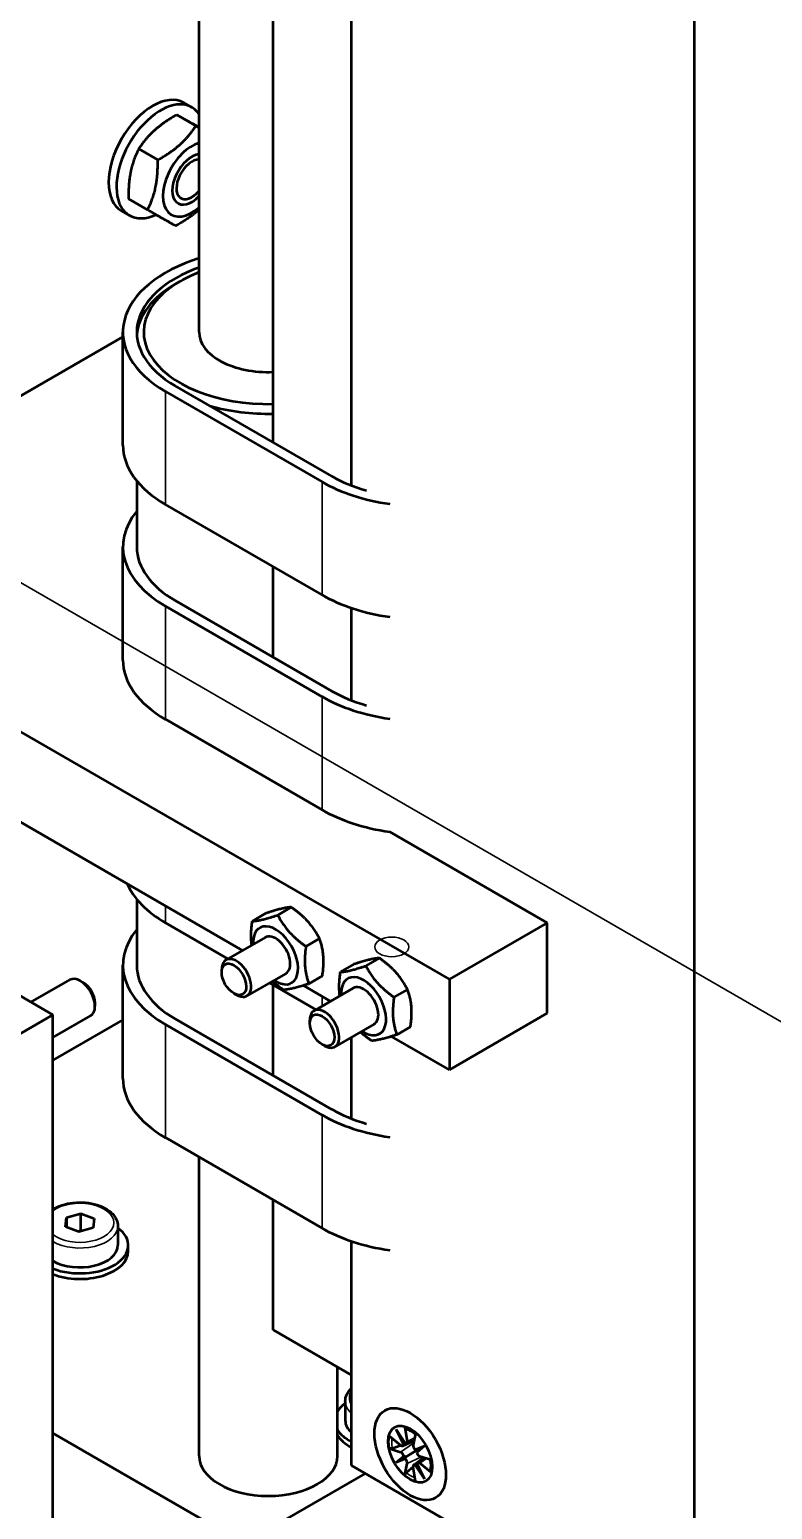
# Model space of a CAD drawing. Header units: millimetres. Extents: x -1328 to 2520, y -765 to 1782.
# Drawn here: x 1640.6 to 1694.2, y 633.8 to 740.7 of the extents above; entities that cross this region are included whole.
import ezdxf

# ---------------------------------------------------------------- set-up
doc = ezdxf.new("R2010")
doc.units = ezdxf.units.MM
doc.header["$LTSCALE"] = 6
for name, color, linetype, lineweight in [('Reference (ISO)', 7, 'Continuous', 35), ('Visible (ISO)', 7, 'Continuous', 50), ('Visible Narrow (ISO)', 7, 'Continuous', 35)]:
    doc.layers.add(name, color=color, linetype=linetype, lineweight=lineweight)

msp = doc.modelspace()

# ---------------------------------------------------------------- linework, layer by layer
at = {"layer": 'Reference (ISO)'}
msp.add_line((1742.6, 641.48), (1625.93, 708.84), dxfattribs=at)
msp.add_ellipse((1666.74, 674.44), major_axis=(1.23, 0), ratio=0.57735, dxfattribs=at)
at = {"layer": 'Visible (ISO)'}
for p, q in [((1658.17, 710.88), (1658.17, 766.81)), ((1663.83, 707.76), (1663.83, 763.55)), ((1663.83, 707.76), (1663.83, 763.55)), ((1652.82, 718.84), (1652.82, 755.7)), ((1688.58, 749.26), (1688.58, 622.7)), ((1651.72, 735.4), (1652.29, 735.07)), ((1651.21, 734.53), (1652.59, 733.73)), ((1648.46, 732.07), (1649.83, 731.27)), ((1647.73, 728.46), (1649.1, 727.66)), ((1652.3, 728.58), (1652.19, 728.52)), ((1647.22, 727.6), (1647.79, 727.27)), ((1651.45, 722.52), (1651.1, 722.31)), ((1618.93, 702.1), (1647.32, 718.5)), ((1647.32, 710.68), (1647.32, 718.84)), ((1662.41, 708.43), (1651.1, 714.96)), ((1650.39, 714.56), (1661.71, 708.02)), ((1648.32, 708.1), (1648.32, 703.33)), ((1661.71, 699.86), (1650.39, 706.39)), ((1647.32, 695.16), (1647.32, 703.33)), ((1670.9, 672.1), (1618.93, 702.1)), ((1658.17, 695.37), (1658.17, 701.9)), ((1650.39, 699.04), (1661.71, 692.51)), ((1662.41, 692.92), (1651.1, 699.45)), ((1663.83, 692.25), (1663.83, 698.91)), ((1663.83, 692.25), (1663.83, 698.91)), ((1655.96, 674.19), (1618.93, 695.57)), ((1661.71, 684.35), (1650.39, 690.88)), ((1677.97, 676.18), (1666.59, 682.75)), ((1642.26, 669.53), (1627.68, 677.95)), ((1648.32, 677.89), (1648.32, 673.12)), ((1657.65, 676.87), (1656.67, 676.3)), ((1659.48, 677.31), (1658.5, 676.74)), ((1654.9, 673.58), (1650.39, 676.18)), ((1677.97, 676.18), (1670.9, 672.1)), ((1677.97, 669.65), (1677.97, 676.18)), ((1657.6, 675.13), (1654.77, 673.5)), ((1661.52, 675.05), (1660.54, 674.48)), ((1665.84, 673.63), (1664.86, 673.07)), ((1647.32, 664.95), (1647.32, 673.12)), ((1654.46, 672.61), (1654.46, 672.81)), ((1659.1, 672.53), (1656.27, 670.9)), ((1661.73, 672.35), (1660.75, 671.78)), ((1664.01, 673.19), (1663.03, 672.63)), ((1640.68, 670.44), (1643.49, 672.06)), ((1644.46, 671.86), (1644.24, 671.99)), ((1661.27, 669.9), (1657.9, 671.84)), ((1658.17, 665.16), (1658.17, 671.69)), ((1662.33, 670.51), (1660.36, 671.65)), ((1663.96, 671.46), (1661.13, 669.83)), ((1667.88, 671.37), (1666.9, 670.81)), ((1670.9, 672.1), (1670.9, 665.57)), ((1645.3, 670.4), (1645.3, 670.15)), ((1655.34, 671.08), (1655.52, 670.98)), ((1642.26, 669.53), (1636.6, 666.26)), ((1642.26, 624.62), (1642.26, 669.53)), ((1642.26, 667.89), (1644.99, 669.46)), ((1647.32, 669.18), (1642.26, 666.26)), ((1662.41, 662.71), (1651.1, 669.24)), ((1660.82, 668.93), (1660.82, 669.14)), ((1677.97, 669.65), (1670.9, 665.57)), ((1650.39, 668.83), (1661.71, 662.3)), ((1665.46, 668.86), (1662.63, 667.23)), ((1670.9, 665.57), (1666.72, 667.98)), ((1668.09, 668.67), (1667.11, 668.1)), ((1661.71, 667.4), (1661.88, 667.3)), ((1663.83, 662.04), (1663.83, 667.92)), ((1663.83, 662.04), (1663.83, 667.92)), ((1661.71, 654.14), (1650.39, 660.67)), ((1652.82, 637.68), (1652.82, 659.27)), ((1658.17, 646.79), (1658.17, 656.18)), ((1643.25, 654.89), (1644.28, 655.19)), ((1644.28, 655.19), (1645.24, 654.82)), ((1644.28, 653.96), (1644.28, 655.19)), ((1643.17, 654.23), (1643.25, 654.89)), ((1644.13, 653.86), (1643.17, 654.23)), ((1643.25, 654.89), (1643.25, 654.2)), ((1645.17, 654.15), (1644.13, 653.86)), ((1645.24, 654.82), (1645.17, 654.15)), ((1646.96, 654.28), (1646.96, 652.89)), ((1663.83, 636.99), (1663.83, 653.19)), ((1663.83, 643.52), (1663.83, 653.19)), ((1647.71, 652.48), (1647.71, 652.89)), ((1663.83, 643.52), (1658.17, 646.79)), ((1662.82, 637.68), (1662.82, 644.1)), ((1663.38, 641.62), (1663.38, 640.23)), ((1656.05, 631.35), (1642.26, 639.32)), ((1666.58, 639.11), (1667.38, 638.45)), ((1667.05, 639.58), (1667.72, 638.56)), ((1667.6, 638.49), (1667.05, 639.58)), ((1667.69, 639.75), (1667.86, 638.73)), ((1668.45, 639.31), (1668.29, 638.48)), ((1666.58, 638.22), (1667.38, 637.96)), ((1667.54, 638.41), (1668.34, 638.76)), ((1667.72, 637.6), (1668.68, 638.16)), ((1667.8, 638.56), (1668.35, 638.8)), ((1668.43, 638.15), (1669.1, 638.4)), ((1669.1, 638.4), (1668.55, 637.94)), ((1669.1, 638.4), (1668.68, 638.16)), ((1688.58, 622.7), (1663.83, 636.99)), ((1667.05, 637.21), (1667.6, 637.67)), ((1667.05, 637.21), (1667.72, 637.6)), ((1667.72, 637.46), (1667.05, 637.21)), ((1667.69, 636.3), (1667.86, 637.13)), ((1668.33, 637.04), (1669.04, 637.56)), ((1669.1, 636.03), (1668.43, 637.05)), ((1668.55, 637.12), (1669.1, 636.03)), ((1668.59, 637.19), (1669.08, 637.55)), ((1669.56, 637.39), (1668.76, 637.65)), ((1669.56, 636.5), (1668.76, 637.16)), ((1664.82, 636.42), (1656.05, 631.35)), ((1668.45, 635.86), (1668.29, 636.88))]:
    msp.add_line(p, q, dxfattribs=at)
for centre, major_axis, ratio, start_param, end_param in [((1649.47, 731.5), (-2.25, -3.9), 0.57735, 3.141593, 6.283185), ((1650.04, 731.17), (-2.25, -3.9), 0.57735, 2.865474, 6.961189), ((1652.3, 729.87), (-1.48, -2.55), 0.57735, 3.677309, 7.318265), ((1652.3, 729.87), (-1, -1.73), 0.57735, 3.553909, 7.441665), ((1652.3, 729.87), (-0.79, -1.36), 0.57735, 3.444356, 7.551219), ((1657.82, 718.84), (-10.5, 0), 0.57735, 5.208706, 7.068583), ((1657.82, 718.84), (-9.5, 0), 0.57735, 5.266651, 7.068583), ((1657.82, 718.84), (-9, 0), 0.57735, 5.30142, 7.893275), ((1657.82, 718.43), (-9.5, 0), 0.57735, 5.497787, 6.245961), ((1657.82, 718.84), (-5, 0), 0.57735, 0, 1.641566), ((1657.82, 718.43), (-9.5, 0), 0.57735, 1.111281, 1.608021), ((1657.82, 710.68), (-10.5, 0), 0.57735, 0, 0.785398), ((1669.13, 712.31), (10.5, 0), 0.57735, 3.926991, 4.46809), ((1669.13, 712.31), (-9.5, 0), 0.57735, 0.785398, 1.111281), ((1657.82, 703.33), (-10.5, 0), 0.57735, 5.843209, 7.068583), ((1657.82, 703.33), (-9.5, 0), 0.57735, 0, 0.785398), ((1669.13, 704.15), (-10.5, 0), 0.57735, 0.785398, 1.326498), ((1657.82, 695.16), (-10.5, 0), 0.57735, 0, 0.785398), ((1669.13, 696.8), (10.5, 0), 0.57735, 3.926991, 4.46809), ((1669.13, 696.8), (-9.5, 0), 0.57735, 0.785398, 1.111281), ((1669.13, 688.63), (-10.5, 0), 0.57735, 0.785398, 1.326498), ((1657.82, 680.47), (-10.5, 0), 0.57735, 0.244299, 0.785398), ((1657.82, 673.12), (-10.5, 0), 0.57735, 5.843209, 7.068583), ((1658.35, 673.83), (1.15, -1.99), 0.57735, 5.422838, 10.285126), ((1658.35, 673.83), (0.75, -1.3), 0.57735, 6.269872, 9.43809), ((1655.52, 672.2), (0.75, -1.3), 0.57735, 5.497787, 10.210176), ((1644.24, 670.76), (-0.75, 1.3), 0.57735, 3.141593, 6.283185), ((1657.82, 673.12), (-9.5, 0), 0.57735, 0, 0.785398), ((1664.71, 670.16), (1.15, -1.99), 0.57735, 5.422838, 10.285126), ((1644.46, 670.89), (-0.6, 1.03), 0.57735, 3.926991, 5.497787), ((1664.71, 670.16), (0.75, -1.3), 0.57735, 6.269872, 9.43809), ((1661.88, 668.53), (0.75, -1.3), 0.57735, 5.497787, 10.210176), ((1657.82, 664.95), (-10.5, 0), 0.57735, 0, 0.785398), ((1669.13, 666.59), (-9.5, 0), 0.57735, 0.785398, 1.111281), ((1669.13, 666.59), (10.5, 0), 0.57735, 3.926991, 4.46809), ((1644.21, 652.89), (3.5, 0), 0.57735, 4.122135, 6.950132), ((1669.13, 658.42), (-10.5, 0), 0.57735, 0.785398, 1.326498), ((1644.21, 652.89), (2.75, 0), 0.57735, 3.925211, 6.283185), ((1644.21, 652.48), (3.5, 0), 0.57735, 4.122135, 6.283185), ((1666.13, 640.23), (-3.5, 0), 0.57735, 5.616239, 5.95158), ((1666.13, 640.23), (-2.75, 0), 0.57735, 0, 0.580899), ((1666.13, 640.23), (-3.5, 0), 0.57735, 0.331605, 0.854185), ((1666.13, 639.83), (-3.5, 0), 0.57735, 0.331605, 0.854185), ((1667.42, 638.64), (0.13, -0.225), 0.57735, 5.289508, 6.857378), ((1667.28, 638.56), (0.427, 0.221), 0.494826, 5.25374, 5.622748), ((1667.68, 638.79), (0.13, -0.225), 0.57735, 5.708993, 7.276863), ((1668.47, 638.33), (0.13, -0.225), 0.57735, 3.718711, 5.286581), ((1668.33, 638.21), (0.424, -0.028), 0.140064, 4.955786, 5.694601), ((1668.55, 637.82), (-0.188, -0.381), 0.140064, 3.730176, 4.468991), ((1657.82, 637.68), (5, 0), 0.57735, 3.141593, 6.283185), ((1667.42, 637.73), (-0.13, 0.225), 0.57735, 4.138197, 5.706067), ((1667.28, 637.61), (-0.441, 0.009), 0.211826, 3.185797, 3.924612), ((1667.51, 637.22), (0.213, 0.386), 0.211826, 5.500166, 6.238981), ((1667.68, 637.28), (-0.13, 0.225), 0.57735, 3.718711, 5.286581), ((1668.47, 636.82), (-0.13, 0.225), 0.57735, 5.708993, 7.276863), ((1668.33, 636.75), (-0.405, -0.259), 0.494826, 3.80203, 4.171038), ((1668.73, 637.88), (0.13, -0.225), 0.57735, 4.138197, 5.706067), ((1668.73, 636.97), (-0.13, 0.225), 0.57735, 5.289508, 6.857378)]:
    msp.add_ellipse(centre, major_axis=major_axis, ratio=ratio, start_param=start_param, end_param=end_param, dxfattribs=at)
for centre, major_axis in [((1655.34, 672.1), (0.63, -1.08)), ((1661.71, 668.42), (0.63, -1.08)), ((1668.07, 637.81), (1.83, -3.16)), ((1668.07, 637.81), (-1.13, 1.95))]:
    msp.add_ellipse(centre, major_axis=major_axis, ratio=0.57735, dxfattribs=at)
for points, weights in [([(1651.21, 734.53), (1649.42, 733.53), (1648.46, 732.07)], [1, 1.15470053838, 1]), ([(1652.82, 733.62), (1651.74, 734.23), (1651.21, 734.53)], [1.03755358507, 1.13283255672, 1]), ([(1649.83, 731.27), (1651.62, 732.27), (1652.59, 733.73)], [1, 1.15470053838, 1]), ([(1652.59, 733.73), (1652.71, 733.66), (1652.82, 733.6)], [1, 1.01150040676, 1.02129093769]), ([(1648.46, 732.07), (1647.68, 730.5), (1647.73, 728.46)], [1, 1.15470053838, 1]), ([(1649.1, 727.66), (1649.88, 729.23), (1649.83, 731.27)], [1, 1.15470053838, 1]), ([(1651.13, 726.51), (1650.53, 726.85), (1649.1, 727.66)], [1, 1.15470053838, 1]), ([(1652.82, 727.69), (1652.15, 727.08), (1651.13, 726.51)], [1.07696487381, 1.08281016261, 1]), ([(1656.67, 676.3), (1657.26, 676.33), (1658.5, 676.74)], [1, 1.15470053838, 1]), ([(1659.48, 677.31), (1658.89, 677.27), (1657.65, 676.87)], [1, 1.15470053838, 1]), ([(1658.5, 676.74), (1659.19, 675.42), (1660.54, 674.48)], [1, 1.15470053838, 1]), ([(1661.52, 675.05), (1660.82, 676.37), (1659.48, 677.31)], [1, 1.15470053838, 1]), ([(1656.63, 674.57), (1656.52, 675.31), (1656.67, 676.3)], [1.07343365751, 1.09475575589, 1]), ([(1660.54, 674.48), (1660.32, 672.94), (1660.75, 671.78)], [1, 1.15470053838, 1]), ([(1661.73, 672.35), (1661.95, 673.88), (1661.52, 675.05)], [1, 1.15470053838, 1]), ([(1665.84, 673.63), (1665.25, 673.6), (1664.01, 673.19)], [1, 1.15470053838, 1]), ([(1667.88, 671.37), (1667.19, 672.69), (1665.84, 673.63)], [1, 1.15470053838, 1]), ([(1662.99, 670.9), (1662.89, 671.63), (1663.03, 672.63)], [1.07343365752, 1.09475575588, 1]), ([(1663.03, 672.63), (1663.62, 672.66), (1664.86, 673.07)], [1, 1.15470053838, 1]), ([(1664.86, 673.07), (1665.56, 671.75), (1666.9, 670.81)], [1, 1.15470053838, 1]), ([(1658.91, 671.34), (1658.46, 671.66), (1658.12, 671.97)], [1, 1.04716316103, 1.06556929534]), ([(1660.75, 671.78), (1659.51, 671.37), (1658.91, 671.34)], [1, 1.15470053838, 1]), ([(1668.09, 668.67), (1668.31, 670.21), (1667.88, 671.37)], [1, 1.15470053838, 1]), ([(1666.9, 670.81), (1666.68, 669.27), (1667.11, 668.1)], [1, 1.15470053838, 1]), ([(1665.28, 667.66), (1664.83, 667.98), (1664.48, 668.29)], [1, 1.04716316104, 1.06556929534]), ([(1667.11, 668.1), (1665.87, 667.7), (1665.28, 667.66)], [1, 1.15470053838, 1]), ([(1644.28, 653.96), (1644.19, 653.91), (1644.1, 653.87)], [1, 1.02485299523, 1.04172060943]), ([(1644.35, 653.92), (1644.31, 653.94), (1644.28, 653.96)], [1.0184336934, 1.00984313625, 1]), ([(1666.79, 638.24), (1667.11, 638.35), (1667.38, 638.45)], [1.00292654222, 1.01050404715, 1.01224163852]), ([(1668.33, 638.76), (1668.33, 638.76), (1668.34, 638.76)], [1.06427568761, 1.07009535197, 1.07590937289]), ([(1669.03, 637.56), (1669.03, 637.56), (1669.02, 637.55)], [1.07590937203, 1.07009535102, 1.06427568658]), ([(1668.28, 636.89), (1668.06, 636.7), (1667.8, 636.48)], [1.01224163852, 1.01050404716, 1.00292654222])]:
    msp.add_rational_spline(points, weights, degree=2, dxfattribs=at)
for points, knots in [([(1642.26, 655.5), (1642.34, 655.55), (1642.43, 655.6), (1642.76, 655.75), (1643.03, 655.84), (1643.59, 655.96), (1643.88, 655.99), (1644.47, 655.99), (1644.76, 655.97), (1645.32, 655.86), (1645.59, 655.78), (1646.07, 655.56), (1646.29, 655.43), (1646.64, 655.12), (1646.77, 654.94), (1646.92, 654.59), (1646.96, 654.44), (1646.96, 654.28)], [1.735917, 1.735917, 1.735917, 1.735917, 1.868025, 1.868025, 2.206736, 2.206736, 2.542869, 2.542869, 2.877429, 2.877429, 3.213344, 3.213344, 3.551996, 3.551996, 3.881596, 3.881596, 4.126104, 4.126104, 4.126104, 4.126104]), ([(1663.38, 641.62), (1663.38, 641.79), (1663.42, 641.96), (1663.57, 642.29), (1663.69, 642.44), (1663.83, 642.58)], [0.9845115, 0.9845115, 0.9845115, 0.9845115, 1.2503058, 1.2503058, 1.5315137, 1.5315137, 1.5315137, 1.5315137]), ([(1667.78, 639.63), (1667.77, 639.64), (1667.76, 639.64), (1667.74, 639.65), (1667.72, 639.67), (1667.7, 639.7), (1667.69, 639.73), (1667.69, 639.75)], [0.0732806, 0.0732806, 0.0732806, 0.0732806, 0.07644591, 0.07644591, 0.08406722, 0.08406722, 0.09169213, 0.09169213, 0.09169213, 0.09169213]), ([(1667.78, 639.63), (1667.82, 639.62), (1667.86, 639.61), (1667.95, 639.57), (1668, 639.55), (1668.09, 639.5), (1668.14, 639.48), (1668.23, 639.42), (1668.28, 639.38), (1668.36, 639.32), (1668.4, 639.29), (1668.44, 639.25)], [6.032073, 6.032073, 6.032073, 6.032073, 6.1326975, 6.1326975, 6.233322, 6.233322, 6.3339465, 6.3339465, 6.434571, 6.434571, 6.5193213, 6.5193213, 6.5193213, 6.5193213]), ([(1666.79, 638.24), (1666.77, 638.23), (1666.74, 638.22), (1666.7, 638.22), (1666.67, 638.21), (1666.62, 638.21), (1666.6, 638.22), (1666.58, 638.22)], [0.07019749, 0.07019749, 0.07019749, 0.07019749, 0.07644591, 0.07644591, 0.08406722, 0.08406722, 0.09169213, 0.09169213, 0.09169213, 0.09169213]), ([(1669.51, 637.4), (1669.52, 637.35), (1669.53, 637.3), (1669.54, 637.2), (1669.55, 637.14), (1669.55, 637.03), (1669.55, 636.97), (1669.55, 636.87), (1669.54, 636.82), (1669.53, 636.73), (1669.52, 636.68), (1669.51, 636.64)], [1.3346603, 1.3346603, 1.3346603, 1.3346603, 1.4194106, 1.4194106, 1.5200351, 1.5200351, 1.6206596, 1.6206596, 1.7212841, 1.7212841, 1.8219086, 1.8219086, 1.8219086, 1.8219086]), ([(1667.69, 636.3), (1667.69, 636.32), (1667.7, 636.35), (1667.72, 636.39), (1667.74, 636.41), (1667.77, 636.45), (1667.79, 636.46), (1667.8, 636.48)], [0.03061008, 0.03061008, 0.03061008, 0.03061008, 0.03823499, 0.03823499, 0.0458563, 0.0458563, 0.05210472, 0.05210472, 0.05210472, 0.05210472]), ([(1669.56, 636.5), (1669.54, 636.52), (1669.53, 636.54), (1669.51, 636.57), (1669.5, 636.59), (1669.51, 636.62), (1669.51, 636.63), (1669.51, 636.64)], [0.03061008, 0.03061008, 0.03061008, 0.03061008, 0.03823499, 0.03823499, 0.0458563, 0.0458563, 0.04902162, 0.04902162, 0.04902162, 0.04902162])]:
    msp.add_open_spline(points, degree=3, knots=knots, dxfattribs=at)
at = {"layer": 'Visible Narrow (ISO)'}
for p, q in [((1650.39, 706.39), (1650.39, 714.56)), ((1661.71, 708.02), (1661.71, 699.86)), ((1650.39, 690.88), (1650.39, 699.04)), ((1661.71, 684.35), (1661.71, 692.51)), ((1650.39, 676.18), (1650.39, 677.41)), ((1661.71, 670.16), (1661.71, 670.87)), ((1650.39, 660.67), (1650.39, 668.83)), ((1661.71, 654.14), (1661.71, 662.3)), ((1667.38, 637.96), (1668.31, 638.61)), ((1667.86, 638.73), (1668.39, 639)), ((1667.86, 637.13), (1668.89, 637.61)), ((1668.76, 637.16), (1669.26, 637.49))]:
    msp.add_line(p, q, dxfattribs=at)
for centre, major_axis, start_param, end_param in [((1644.21, 654.52), (2.45, 0), 3.793212, 8.773158), ((1644.21, 654.28), (2.75, 0), 3.925211, 6.283185), ((1666.13, 641.87), (-2.45, 0), 5.930166, 6.636205), ((1666.13, 641.62), (-2.75, 0), 0, 0.580899), ((1668.07, 637.81), (1.09, -1.89), 3.675726, 4.178256), ((1668.07, 637.81), (-1.09, 1.89), 5.246522, 5.749052), ((1668.15, 637.85), (-1, 1.73), 0.59801, 1.035629), ((1668.07, 637.81), (-1.09, 1.89), 3.675726, 4.178256), ((1668.07, 637.81), (1.09, -1.89), 5.246522, 5.749052), ((1668.15, 637.85), (-1, 1.73), 2.105963, 2.543583)]:
    msp.add_ellipse(centre, major_axis=major_axis, ratio=0.57735, start_param=start_param, end_param=end_param, dxfattribs=at)

doc.saveas('drawing.dxf')
